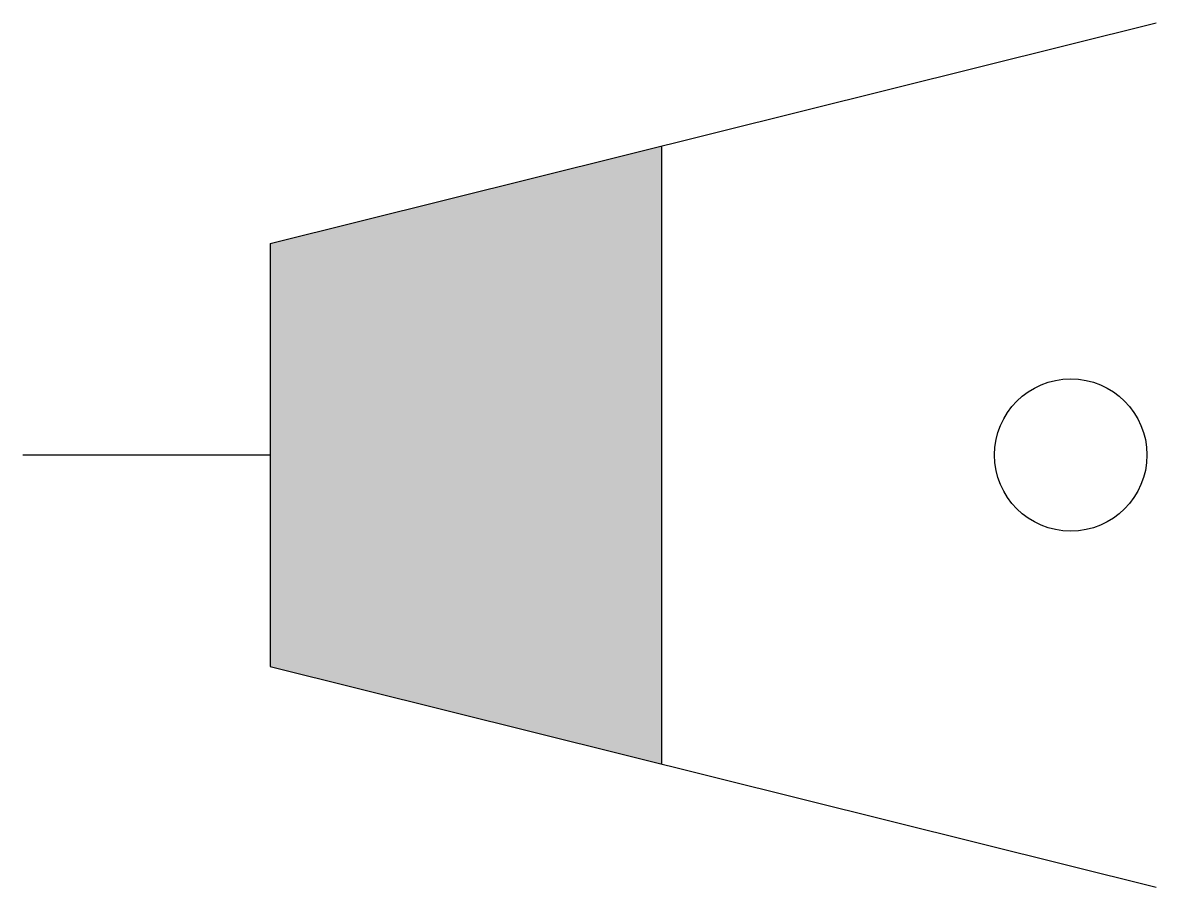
# Model space of a CAD drawing. Extents: x 0 to 6.87, y -2.62 to 2.62.
import ezdxf

# ---------------------------------------------------------------- set-up
doc = ezdxf.new("R2010")
doc.units = 0
doc.layers.get('0').update_dxf_attribs({"lineweight": 25})

msp = doc.modelspace()

# ---------------------------------------------------------------- linework, layer by layer
for p, q in [((1.5, 1.2825), (6.8744, 2.6225)), ((1.5, 1.2825), (6.8744, 2.6225)), ((3.8744, 1.8745), (3.8744, -1.8745)), ((3.8744, 1.8745), (3.8744, -1.8745)), ((1.5, 1.2825), (1.5, -1.2825)), ((1.5, 1.2825), (1.5, -1.2825)), ((0, 0), (1.5, 0)), ((0, 0), (1.5, 0)), ((1.5, -1.2825), (6.8744, -2.6225)), ((1.5, -1.2825), (6.8744, -2.6225))]:
    msp.add_line(p, q)
msp.add_circle((6.3554, 0), 0.462)
msp.add_circle((6.3554, 0), 0.462)
msp.add_solid([(1.5, 1.2825), (1.5, -1.2825), (3.8744, 1.8745), (3.8744, -1.8745)])
msp.add_solid([(1.5, 1.2825), (1.5, -1.2825), (3.8744, 1.8745), (3.8744, -1.8745)])

doc.saveas('drawing.dxf')
